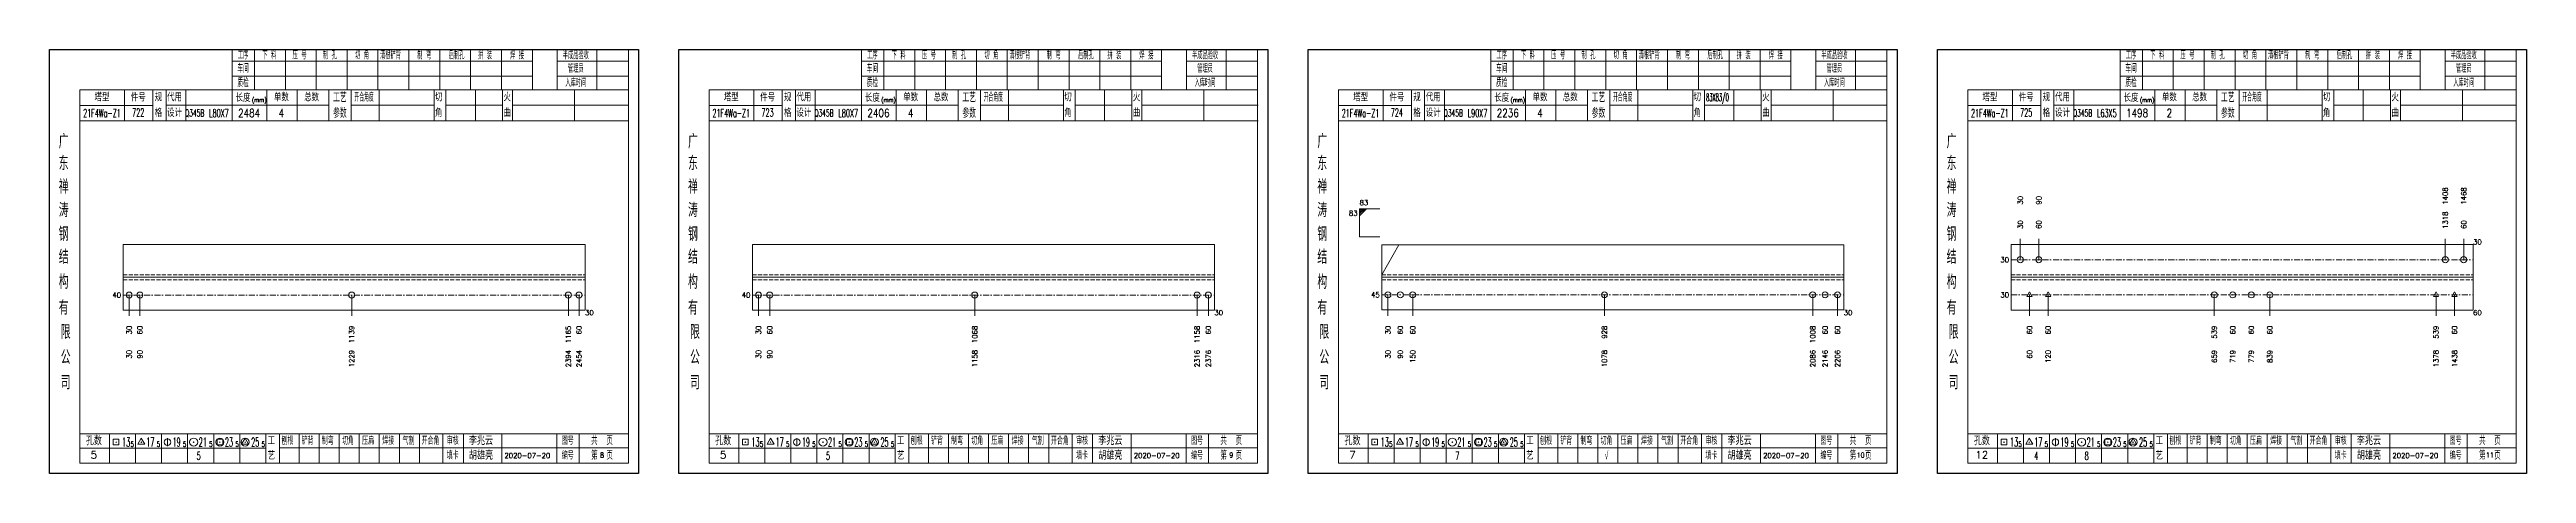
# Model space of a CAD drawing. Extents: x 1310 to 15542, y -76 to 8381.
# Drawn here: x 3701 to 4930, y 1944 to 2154 of the extents above; entities that cross this region are included whole.
import ezdxf
from ezdxf.enums import TextEntityAlignment as Align

# ---------------------------------------------------------------- set-up
doc = ezdxf.new("R2010")
doc.units = 0
doc.header["$MEASUREMENT"] = 0
doc.linetypes.add('一点画线', pattern=[5.2, 3, -1, 0.2, -1])
doc.linetypes.add('虚线', pattern=[2.75, 2, -0.75])
doc.layers.get('0').update_dxf_attribs({"linetype": 'CONTINUOUS', "lineweight": 25})
for name, color, linetype, lineweight in [('1', 7, 'CONTINUOUS', 25), ('4', 7, 'CONTINUOUS', 25), ('5', 7, 'CONTINUOUS', 25)]:
    doc.layers.add(name, color=color, linetype=linetype, lineweight=lineweight)
doc.styles.get("Standard").update_dxf_attribs({"font": 'simplex.shx', "width": 0.7, "height": 3, "bigfont": 'gbhzfs.shx'})

# ---------------------------------------------------------------- blocks, each defined once
blk = doc.blocks.new('孔21.5')
at = {"layer": '5', "color": 7, "linetype": 'Continuous', "lineweight": 13}
for p, q in [((-0.1, -0.1), (0.1, 0.1)), ((0.1, -0.1), (-0.1, 0.1))]:
    blk.add_line(p, q, dxfattribs=at)
blk.add_circle((0, 0), 1, dxfattribs=at)
blk = doc.blocks.new('孔17.5')
at = {"layer": '5', "color": 7, "linetype": 'Continuous', "lineweight": 13}
for p, q in [((0, 1), (-0.866, -0.5)), ((-0.1, -0.1), (0.1, 0.1)), ((0.1, -0.1), (-0.1, 0.1)), ((0.866, -0.5), (0, 1)), ((-0.866, -0.5), (0.866, -0.5))]:
    blk.add_line(p, q, dxfattribs=at)
blk = doc.blocks.new('CTJGK')
at = {"color": 6, "linetype": 'Continuous'}
for p, q in [((0, 209.97), (292.13, 209.97)), ((0, 0), (0, 209.97)), ((292.13, 209.97), (292.13, 0)), ((292.13, 0), (0, 0))]:
    blk.add_line(p, q, dxfattribs=at)

msp = doc.modelspace()

# ---------------------------------------------------------------- linework, layer by layer
at = {"color": 7, "linetype": 'Continuous', "lineweight": 13}
for p, q in [((4351.092, 2074.974), (4361.092, 2074.974)), ((4351.092, 2060.974), (4351.092, 2074.974)), ((4351.967, 2074.974), (4351.092, 2074.099)), ((4352.842, 2074.974), (4351.092, 2073.224)), ((4353.717, 2074.974), (4351.092, 2072.349)), ((4354.592, 2074.974), (4351.092, 2071.474)), ((4351.092, 2060.974), (4361.092, 2060.974)), ((4362.092, 2042.232), (4370.597, 2057.141)), ((4678.81, 2049.665), (4678.81, 2059.974)), ((4687.988, 2049.665), (4687.988, 2059.974)), ((4889.586, 2049.665), (4889.586, 2059.974)), ((4898.763, 2049.665), (4898.763, 2059.974)), ((3740.832, 2032.162), (3740.832, 2021.974)), ((3746.134, 2032.162), (3746.134, 2021.974)), ((3851.198, 2032.162), (3851.198, 2021.974)), ((3958.66, 2032.162), (3958.66, 2021.974)), ((3963.962, 2032.162), (3963.962, 2021.974)), ((4052.962, 2032.162), (4052.962, 2021.974)), ((4058.533, 2032.162), (4058.533, 2021.974)), ((4160.241, 2032.162), (4160.241, 2021.974)), ((4270.521, 2032.162), (4270.521, 2021.974)), ((4276.092, 2032.162), (4276.092, 2021.974)), ((4365.166, 2032.307), (4365.166, 2021.974)), ((4377.463, 2032.307), (4377.463, 2021.974)), ((4472.558, 2032.307), (4472.558, 2021.974)), ((4575.851, 2032.307), (4575.851, 2021.974)), ((4588.148, 2032.307), (4588.148, 2021.974)), ((4683.399, 2032.284), (4683.399, 2021.974)), ((4692.577, 2032.284), (4692.577, 2021.974)), ((4775.021, 2032.284), (4775.021, 2021.974)), ((4802.553, 2032.284), (4802.553, 2021.974)), ((4884.997, 2032.284), (4884.997, 2021.974)), ((4894.174, 2032.284), (4894.174, 2021.974))]:
    msp.add_line(p, q, dxfattribs=at)
at = {"color": 7, "linetype": 'Continuous', "lineweight": 18}
for p, q in [((3737.832, 2057.287), (3737.832, 2024.662)), ((3737.832, 2057.287), (3966.962, 2057.287)), ((3966.962, 2057.287), (3966.962, 2024.662)), ((4049.962, 2057.287), (4049.962, 2024.662)), ((4049.962, 2057.287), (4279.092, 2057.287)), ((4279.092, 2057.287), (4279.092, 2024.662)), ((4362.092, 2057.141), (4362.092, 2024.807)), ((4362.092, 2057.141), (4591.222, 2057.141)), ((4591.222, 2057.141), (4591.222, 2024.807)), ((4674.222, 2057.165), (4674.222, 2024.784)), ((4674.222, 2057.165), (4903.352, 2057.165)), ((4903.352, 2057.165), (4903.352, 2024.784)), ((3737.832, 2040.974), (3966.962, 2040.974)), ((4049.962, 2040.974), (4279.092, 2040.974)), ((4362.092, 2040.974), (4591.222, 2040.974)), ((4674.222, 2040.974), (4903.352, 2040.974))]:
    msp.add_line(p, q, dxfattribs=at)
at = {"color": 1, "linetype": '虚线', "lineweight": 18}
for p, q in [((3737.832, 2042.287), (3966.962, 2042.287)), ((3737.832, 2039.662), (3966.962, 2039.662)), ((4049.962, 2042.287), (4279.092, 2042.287)), ((4049.962, 2039.662), (4279.092, 2039.662)), ((4362.092, 2042.141), (4591.222, 2042.141)), ((4362.092, 2039.807), (4591.222, 2039.807)), ((4674.222, 2042.165), (4903.352, 2042.165)), ((4674.222, 2039.784), (4903.352, 2039.784))]:
    msp.add_line(p, q, dxfattribs=at)
at = {"color": 3, "linetype": '一点画线', "lineweight": 13}
for p, q in [((4674.222, 2049.665), (4903.352, 2049.665)), ((3737.832, 2032.162), (3966.962, 2032.162)), ((4049.962, 2032.162), (4279.092, 2032.162)), ((4362.092, 2032.307), (4591.222, 2032.307)), ((4674.222, 2032.284), (4903.352, 2032.284))]:
    msp.add_line(p, q, dxfattribs=at)
at = {"layer": '1', "color": 7, "linetype": 'Continuous', "lineweight": 18}
for p, q in [((3737.832, 2024.662), (3966.962, 2024.662)), ((4049.962, 2024.662), (4279.092, 2024.662)), ((4362.092, 2024.807), (4591.222, 2024.807)), ((4674.222, 2024.784), (4903.352, 2024.784))]:
    msp.add_line(p, q, dxfattribs=at)
at = {"layer": '4', "color": 1, "linetype": 'Continuous', "lineweight": 18}
for p, q in [((3701.332, 2153.801), (3701.332, 1943.831)), ((3993.462, 2153.801), (3701.332, 2153.801)), ((3791.962, 2153.801), (3791.962, 2133.961)), ((3802.992, 2153.801), (3802.992, 2133.941)), ((3818.302, 2153.801), (3818.302, 2133.941)), ((3833.622, 2153.801), (3833.622, 2133.941)), ((3848.932, 2153.801), (3848.932, 2133.941)), ((3864.242, 2153.801), (3864.242, 2133.941)), ((3879.552, 2153.801), (3879.552, 2133.941)), ((3894.872, 2153.801), (3894.872, 2133.941)), ((3910.182, 2153.801), (3910.182, 2133.941)), ((3925.492, 2153.801), (3925.492, 2133.941)), ((3940.802, 2153.801), (3940.802, 2133.961)), ((3940.802, 2153.801), (3940.802, 2133.941)), ((3953.082, 2153.801), (3953.082, 2133.941)), ((3972.832, 2153.801), (3972.832, 2133.941)), ((3988.412, 2153.801), (3988.412, 2133.941)), ((3993.462, 2124.001), (3993.462, 2153.801)), ((4013.462, 2153.801), (4013.462, 1943.831)), ((4305.592, 2153.801), (4013.462, 2153.801)), ((4104.092, 2153.801), (4104.092, 2133.961)), ((4115.122, 2153.801), (4115.122, 2133.941)), ((4130.432, 2153.801), (4130.432, 2133.941)), ((4145.752, 2153.801), (4145.752, 2133.941)), ((4161.062, 2153.801), (4161.062, 2133.941)), ((4176.372, 2153.801), (4176.372, 2133.941)), ((4191.682, 2153.801), (4191.682, 2133.941)), ((4207.002, 2153.801), (4207.002, 2133.941)), ((4222.312, 2153.801), (4222.312, 2133.941)), ((4237.622, 2153.801), (4237.622, 2133.941)), ((4252.932, 2153.801), (4252.932, 2133.961)), ((4252.932, 2153.801), (4252.932, 2133.941)), ((4265.212, 2153.801), (4265.212, 2133.941)), ((4284.962, 2153.801), (4284.962, 2133.941)), ((4300.542, 2153.801), (4300.542, 2133.941)), ((4305.592, 2124.001), (4305.592, 2153.801)), ((4325.592, 2153.801), (4325.592, 1943.831)), ((4617.722, 2153.801), (4325.592, 2153.801)), ((4416.222, 2153.801), (4416.222, 2133.961)), ((4427.252, 2153.801), (4427.252, 2133.941)), ((4442.562, 2153.801), (4442.562, 2133.941)), ((4457.882, 2153.801), (4457.882, 2133.941)), ((4473.192, 2153.801), (4473.192, 2133.941)), ((4488.502, 2153.801), (4488.502, 2133.941)), ((4503.812, 2153.801), (4503.812, 2133.941)), ((4519.132, 2153.801), (4519.132, 2133.941)), ((4534.442, 2153.801), (4534.442, 2133.941)), ((4549.752, 2153.801), (4549.752, 2133.941)), ((4565.062, 2153.801), (4565.062, 2133.961)), ((4565.062, 2153.801), (4565.062, 2133.941)), ((4577.342, 2153.801), (4577.342, 2133.941)), ((4597.092, 2153.801), (4597.092, 2133.941)), ((4612.672, 2153.801), (4612.672, 2133.941)), ((4617.722, 2124.001), (4617.722, 2153.801)), ((4637.722, 2153.801), (4637.722, 1943.831)), ((4929.852, 2153.801), (4637.722, 2153.801)), ((4728.352, 2153.801), (4728.352, 2133.961)), ((4739.382, 2153.801), (4739.382, 2133.941)), ((4754.692, 2153.801), (4754.692, 2133.941)), ((4770.012, 2153.801), (4770.012, 2133.941)), ((4785.322, 2153.801), (4785.322, 2133.941)), ((4800.632, 2153.801), (4800.632, 2133.941)), ((4815.942, 2153.801), (4815.942, 2133.941)), ((4831.262, 2153.801), (4831.262, 2133.941)), ((4846.572, 2153.801), (4846.572, 2133.941)), ((4861.882, 2153.801), (4861.882, 2133.941)), ((4877.192, 2153.801), (4877.192, 2133.961)), ((4877.192, 2153.801), (4877.192, 2133.941)), ((4889.472, 2153.801), (4889.472, 2133.941)), ((4909.222, 2153.801), (4909.222, 2133.941)), ((4924.802, 2153.801), (4924.802, 2133.941)), ((4929.852, 2124.001), (4929.852, 2153.801)), ((3940.802, 2148.071), (3791.962, 2148.071)), ((3940.802, 2140.591), (3791.962, 2140.591)), ((3988.412, 2148.071), (3953.082, 2148.071)), ((3988.412, 2140.591), (3953.082, 2140.591)), ((4252.932, 2148.071), (4104.092, 2148.071)), ((4252.932, 2140.591), (4104.092, 2140.591)), ((4300.542, 2148.071), (4265.212, 2148.071)), ((4300.542, 2140.591), (4265.212, 2140.591)), ((4565.062, 2148.071), (4416.222, 2148.071)), ((4565.062, 2140.591), (4416.222, 2140.591)), ((4612.672, 2148.071), (4577.342, 2148.071)), ((4612.672, 2140.591), (4577.342, 2140.591)), ((4877.192, 2148.071), (4728.352, 2148.071)), ((4877.192, 2140.591), (4728.352, 2140.591)), ((4924.802, 2148.071), (4889.472, 2148.071)), ((4924.802, 2140.591), (4889.472, 2140.591)), ((3716.342, 2133.941), (3716.342, 1948.881)), ((3988.412, 2133.941), (3716.342, 2133.941)), ((3752.612, 2126.181), (3716.342, 2126.181)), ((3738.462, 2133.951), (3738.462, 2118.531)), ((3752.612, 2118.531), (3752.612, 2133.941)), ((3759.112, 2118.531), (3759.112, 2133.941)), ((3839.832, 2126.231), (3759.112, 2126.231)), ((3768.982, 2133.941), (3768.982, 2118.531)), ((3791.962, 2133.961), (3791.962, 2118.531)), ((3809.082, 2133.941), (3809.082, 2118.531)), ((3824.132, 2133.941), (3824.132, 2118.531)), ((3839.832, 2133.941), (3839.832, 2118.531)), ((3850.892, 2133.941), (3850.892, 2118.531)), ((3850.892, 2126.231), (3892.142, 2126.231)), ((3864.842, 2133.941), (3864.842, 2118.531)), ((3892.142, 2133.941), (3892.142, 2118.531)), ((3897.902, 2133.941), (3897.902, 2118.531)), ((3897.902, 2126.231), (3925.982, 2126.231)), ((3912.522, 2133.941), (3912.522, 2118.531)), ((3925.982, 2133.941), (3925.982, 2118.531)), ((3930.972, 2133.941), (3930.972, 2118.531)), ((3930.972, 2126.231), (3988.592, 2126.231)), ((3961.712, 2133.941), (3961.712, 2118.531)), ((3988.412, 1948.881), (3988.412, 2133.941)), ((4028.472, 2133.941), (4028.472, 1948.881)), ((4300.542, 2133.941), (4028.472, 2133.941)), ((4064.742, 2126.181), (4028.472, 2126.181)), ((4050.592, 2133.951), (4050.592, 2118.531)), ((4064.742, 2118.531), (4064.742, 2133.941)), ((4071.242, 2118.531), (4071.242, 2133.941)), ((4151.962, 2126.231), (4071.242, 2126.231)), ((4081.112, 2133.941), (4081.112, 2118.531)), ((4104.092, 2133.961), (4104.092, 2118.531)), ((4121.212, 2133.941), (4121.212, 2118.531)), ((4136.262, 2133.941), (4136.262, 2118.531)), ((4151.962, 2133.941), (4151.962, 2118.531)), ((4163.022, 2133.941), (4163.022, 2118.531)), ((4163.022, 2126.231), (4204.272, 2126.231)), ((4176.972, 2133.941), (4176.972, 2118.531)), ((4204.272, 2133.941), (4204.272, 2118.531)), ((4210.032, 2133.941), (4210.032, 2118.531)), ((4210.032, 2126.231), (4238.112, 2126.231)), ((4224.652, 2133.941), (4224.652, 2118.531)), ((4238.112, 2133.941), (4238.112, 2118.531)), ((4243.102, 2133.941), (4243.102, 2118.531)), ((4243.102, 2126.231), (4300.722, 2126.231)), ((4273.842, 2133.941), (4273.842, 2118.531)), ((4300.542, 1948.881), (4300.542, 2133.941)), ((4340.602, 2133.941), (4340.602, 1948.881)), ((4612.672, 2133.941), (4340.602, 2133.941)), ((4376.872, 2126.181), (4340.602, 2126.181)), ((4362.722, 2133.951), (4362.722, 2118.531)), ((4376.872, 2118.531), (4376.872, 2133.941)), ((4383.372, 2118.531), (4383.372, 2133.941)), ((4464.092, 2126.231), (4383.372, 2126.231)), ((4393.242, 2133.941), (4393.242, 2118.531)), ((4416.222, 2133.961), (4416.222, 2118.531)), ((4433.342, 2133.941), (4433.342, 2118.531)), ((4448.392, 2133.941), (4448.392, 2118.531)), ((4464.092, 2133.941), (4464.092, 2118.531)), ((4475.152, 2133.941), (4475.152, 2118.531)), ((4475.152, 2126.231), (4516.402, 2126.231)), ((4489.102, 2133.941), (4489.102, 2118.531)), ((4516.402, 2133.941), (4516.402, 2118.531)), ((4522.162, 2133.941), (4522.162, 2118.531)), ((4522.162, 2126.231), (4550.242, 2126.231)), ((4536.782, 2133.941), (4536.782, 2118.531)), ((4550.242, 2133.941), (4550.242, 2118.531)), ((4555.232, 2133.941), (4555.232, 2118.531)), ((4555.232, 2126.231), (4612.852, 2126.231)), ((4585.972, 2133.941), (4585.972, 2118.531)), ((4612.672, 1948.881), (4612.672, 2133.941)), ((4652.732, 2133.941), (4652.732, 1948.881)), ((4924.802, 2133.941), (4652.732, 2133.941)), ((4689.002, 2126.181), (4652.732, 2126.181)), ((4674.852, 2133.951), (4674.852, 2118.531)), ((4689.002, 2118.531), (4689.002, 2133.941)), ((4695.502, 2118.531), (4695.502, 2133.941)), ((4776.222, 2126.231), (4695.502, 2126.231)), ((4705.372, 2133.941), (4705.372, 2118.531)), ((4728.352, 2133.961), (4728.352, 2118.531)), ((4745.472, 2133.941), (4745.472, 2118.531)), ((4760.522, 2133.941), (4760.522, 2118.531)), ((4776.222, 2133.941), (4776.222, 2118.531)), ((4787.282, 2133.941), (4787.282, 2118.531)), ((4787.282, 2126.231), (4828.532, 2126.231)), ((4801.232, 2133.941), (4801.232, 2118.531)), ((4828.532, 2133.941), (4828.532, 2118.531)), ((4834.292, 2133.941), (4834.292, 2118.531)), ((4834.292, 2126.231), (4862.372, 2126.231)), ((4848.912, 2133.941), (4848.912, 2118.531)), ((4862.372, 2133.941), (4862.372, 2118.531)), ((4867.362, 2133.941), (4867.362, 2118.531)), ((4867.362, 2126.231), (4924.982, 2126.231)), ((4898.102, 2133.941), (4898.102, 2118.531)), ((4924.802, 1948.881), (4924.802, 2133.941)), ((3988.592, 2118.531), (3716.342, 2118.531)), ((3993.462, 1943.831), (3993.462, 2124.001)), ((4300.722, 2118.531), (4028.472, 2118.531)), ((4305.592, 1943.831), (4305.592, 2124.001)), ((4612.852, 2118.531), (4340.602, 2118.531)), ((4617.722, 1943.831), (4617.722, 2124.001)), ((4924.982, 2118.531), (4652.732, 2118.531)), ((4929.852, 1943.831), (4929.852, 2124.001)), ((3716.342, 1963.411), (3988.412, 1963.411)), ((3808.592, 1956.281), (3716.342, 1956.281)), ((3731.032, 1963.411), (3731.032, 1948.881)), ((3743.962, 1948.881), (3743.962, 1963.411)), ((3756.892, 1963.411), (3756.892, 1948.881)), ((3769.812, 1948.881), (3769.812, 1963.411)), ((3782.742, 1963.411), (3782.742, 1948.881)), ((3795.672, 1948.881), (3795.672, 1963.411)), ((3808.592, 1948.881), (3808.592, 1963.411)), ((3815.422, 1956.441), (3988.412, 1956.441)), ((3815.462, 1948.881), (3815.462, 1963.411)), ((3825.122, 1948.881), (3825.122, 1963.411)), ((3835.062, 1948.881), (3835.062, 1963.411)), ((3845.002, 1948.881), (3845.002, 1963.411)), ((3854.952, 1948.881), (3854.952, 1963.411)), ((3864.892, 1948.881), (3864.892, 1963.411)), ((3874.832, 1948.881), (3874.832, 1963.411)), ((3884.782, 1948.881), (3884.782, 1963.411)), ((3896.422, 1948.881), (3896.422, 1963.411)), ((3906.572, 1948.881), (3906.572, 1963.411)), ((3925.632, 1948.881), (3925.632, 1963.411)), ((3953.012, 1948.881), (3953.012, 1963.411)), ((3963.972, 1948.881), (3963.972, 1963.411)), ((4028.472, 1963.411), (4300.542, 1963.411)), ((4120.722, 1956.281), (4028.472, 1956.281)), ((4043.162, 1963.411), (4043.162, 1948.881)), ((4056.092, 1948.881), (4056.092, 1963.411)), ((4069.022, 1963.411), (4069.022, 1948.881)), ((4081.942, 1948.881), (4081.942, 1963.411)), ((4094.872, 1963.411), (4094.872, 1948.881)), ((4107.802, 1948.881), (4107.802, 1963.411)), ((4120.722, 1948.881), (4120.722, 1963.411)), ((4127.552, 1956.441), (4300.542, 1956.441)), ((4127.592, 1948.881), (4127.592, 1963.411)), ((4137.252, 1948.881), (4137.252, 1963.411)), ((4147.192, 1948.881), (4147.192, 1963.411)), ((4157.132, 1948.881), (4157.132, 1963.411)), ((4167.082, 1948.881), (4167.082, 1963.411)), ((4177.022, 1948.881), (4177.022, 1963.411)), ((4186.962, 1948.881), (4186.962, 1963.411)), ((4196.912, 1948.881), (4196.912, 1963.411)), ((4208.552, 1948.881), (4208.552, 1963.411)), ((4218.702, 1948.881), (4218.702, 1963.411)), ((4237.762, 1948.881), (4237.762, 1963.411)), ((4265.142, 1948.881), (4265.142, 1963.411)), ((4276.102, 1948.881), (4276.102, 1963.411)), ((4340.602, 1963.411), (4612.672, 1963.411)), ((4432.852, 1956.281), (4340.602, 1956.281)), ((4355.292, 1963.411), (4355.292, 1948.881)), ((4368.222, 1948.881), (4368.222, 1963.411)), ((4381.152, 1963.411), (4381.152, 1948.881)), ((4394.072, 1948.881), (4394.072, 1963.411)), ((4407.002, 1963.411), (4407.002, 1948.881)), ((4419.932, 1948.881), (4419.932, 1963.411)), ((4432.852, 1948.881), (4432.852, 1963.411)), ((4439.682, 1956.441), (4612.672, 1956.441)), ((4439.722, 1948.881), (4439.722, 1963.411)), ((4449.382, 1948.881), (4449.382, 1963.411)), ((4459.322, 1948.881), (4459.322, 1963.411)), ((4469.262, 1948.881), (4469.262, 1963.411)), ((4479.212, 1948.881), (4479.212, 1963.411)), ((4489.152, 1948.881), (4489.152, 1963.411)), ((4499.092, 1948.881), (4499.092, 1963.411)), ((4509.042, 1948.881), (4509.042, 1963.411)), ((4520.682, 1948.881), (4520.682, 1963.411)), ((4530.832, 1948.881), (4530.832, 1963.411)), ((4549.892, 1948.881), (4549.892, 1963.411)), ((4577.272, 1948.881), (4577.272, 1963.411)), ((4588.232, 1948.881), (4588.232, 1963.411)), ((4652.732, 1963.411), (4924.802, 1963.411)), ((4744.982, 1956.281), (4652.732, 1956.281)), ((4667.422, 1963.411), (4667.422, 1948.881)), ((4680.352, 1948.881), (4680.352, 1963.411)), ((4693.282, 1963.411), (4693.282, 1948.881)), ((4706.202, 1948.881), (4706.202, 1963.411)), ((4719.132, 1963.411), (4719.132, 1948.881)), ((4732.062, 1948.881), (4732.062, 1963.411)), ((4744.982, 1948.881), (4744.982, 1963.411)), ((4751.812, 1956.441), (4924.802, 1956.441)), ((4751.852, 1948.881), (4751.852, 1963.411)), ((4761.512, 1948.881), (4761.512, 1963.411)), ((4771.452, 1948.881), (4771.452, 1963.411)), ((4781.392, 1948.881), (4781.392, 1963.411)), ((4791.342, 1948.881), (4791.342, 1963.411)), ((4801.282, 1948.881), (4801.282, 1963.411)), ((4811.222, 1948.881), (4811.222, 1963.411)), ((4821.172, 1948.881), (4821.172, 1963.411)), ((4832.812, 1948.881), (4832.812, 1963.411)), ((4842.962, 1948.881), (4842.962, 1963.411)), ((4862.022, 1948.881), (4862.022, 1963.411)), ((4889.402, 1948.881), (4889.402, 1963.411)), ((4900.362, 1948.881), (4900.362, 1963.411)), ((3701.332, 1943.831), (3993.462, 1943.831)), ((3716.342, 1948.881), (3988.412, 1948.881)), ((4013.462, 1943.831), (4305.592, 1943.831)), ((4028.472, 1948.881), (4300.542, 1948.881)), ((4325.592, 1943.831), (4617.722, 1943.831)), ((4340.602, 1948.881), (4612.672, 1948.881)), ((4637.722, 1943.831), (4929.852, 1943.831)), ((4652.732, 1948.881), (4924.802, 1948.881))]:
    msp.add_line(p, q, dxfattribs=at)
at = {"layer": '4', "color": 7, "linetype": 'Continuous', "lineweight": 13}
for p, q in [((3732.918, 1957.917), (3732.918, 1960.745)), ((3732.918, 1960.745), (3735.746, 1960.745)), ((3735.746, 1957.917), (3732.918, 1957.917)), ((3734.132, 1959.131), (3734.532, 1959.531)), ((3734.532, 1959.131), (3734.132, 1959.531)), ((3735.746, 1960.745), (3735.746, 1957.917)), ((3746.832, 1961.331), (3745.1, 1958.331)), ((3745.1, 1958.331), (3748.564, 1958.331)), ((3746.632, 1959.131), (3747.032, 1959.531)), ((3747.032, 1959.131), (3746.632, 1959.531)), ((3748.564, 1958.331), (3746.832, 1961.331)), ((3759.832, 1961.331), (3759.832, 1957.331)), ((3772.632, 1959.131), (3773.032, 1959.531)), ((3773.032, 1959.131), (3772.632, 1959.531)), ((3784.418, 1957.917), (3784.418, 1960.745)), ((3784.418, 1960.745), (3787.246, 1960.745)), ((3787.246, 1957.917), (3784.418, 1957.917)), ((3785.632, 1959.131), (3786.032, 1959.531)), ((3786.032, 1959.131), (3785.632, 1959.531)), ((3787.246, 1960.745), (3787.246, 1957.917)), ((3798.332, 1961.331), (3796.6, 1958.331)), ((3796.6, 1958.331), (3800.064, 1958.331)), ((3798.132, 1959.131), (3798.532, 1959.531)), ((3798.532, 1959.131), (3798.132, 1959.531)), ((3800.064, 1958.331), (3798.332, 1961.331)), ((4045.048, 1957.917), (4045.048, 1960.745)), ((4045.048, 1960.745), (4047.876, 1960.745)), ((4047.876, 1957.917), (4045.048, 1957.917)), ((4046.262, 1959.131), (4046.662, 1959.531)), ((4046.662, 1959.131), (4046.262, 1959.531)), ((4047.876, 1960.745), (4047.876, 1957.917)), ((4058.962, 1961.331), (4057.23, 1958.331)), ((4057.23, 1958.331), (4060.694, 1958.331)), ((4058.762, 1959.131), (4059.162, 1959.531)), ((4059.162, 1959.131), (4058.762, 1959.531)), ((4060.694, 1958.331), (4058.962, 1961.331)), ((4071.962, 1961.331), (4071.962, 1957.331)), ((4084.762, 1959.131), (4085.162, 1959.531)), ((4085.162, 1959.131), (4084.762, 1959.531)), ((4096.548, 1957.917), (4096.548, 1960.745)), ((4096.548, 1960.745), (4099.376, 1960.745)), ((4099.376, 1957.917), (4096.548, 1957.917)), ((4097.762, 1959.131), (4098.162, 1959.531)), ((4098.162, 1959.131), (4097.762, 1959.531)), ((4099.376, 1960.745), (4099.376, 1957.917)), ((4110.462, 1961.331), (4108.73, 1958.331)), ((4108.73, 1958.331), (4112.194, 1958.331)), ((4110.262, 1959.131), (4110.662, 1959.531)), ((4110.662, 1959.131), (4110.262, 1959.531)), ((4112.194, 1958.331), (4110.462, 1961.331)), ((4357.178, 1957.917), (4357.178, 1960.745)), ((4357.178, 1960.745), (4360.006, 1960.745)), ((4360.006, 1957.917), (4357.178, 1957.917)), ((4358.392, 1959.131), (4358.792, 1959.531)), ((4358.792, 1959.131), (4358.392, 1959.531)), ((4360.006, 1960.745), (4360.006, 1957.917)), ((4371.092, 1961.331), (4369.36, 1958.331)), ((4369.36, 1958.331), (4372.824, 1958.331)), ((4370.892, 1959.131), (4371.292, 1959.531)), ((4371.292, 1959.131), (4370.892, 1959.531)), ((4372.824, 1958.331), (4371.092, 1961.331)), ((4384.092, 1961.331), (4384.092, 1957.331)), ((4396.892, 1959.131), (4397.292, 1959.531)), ((4397.292, 1959.131), (4396.892, 1959.531)), ((4408.678, 1957.917), (4408.678, 1960.745)), ((4408.678, 1960.745), (4411.506, 1960.745)), ((4411.506, 1957.917), (4408.678, 1957.917)), ((4409.892, 1959.131), (4410.292, 1959.531)), ((4410.292, 1959.131), (4409.892, 1959.531)), ((4411.506, 1960.745), (4411.506, 1957.917)), ((4422.592, 1961.331), (4420.86, 1958.331)), ((4420.86, 1958.331), (4424.324, 1958.331)), ((4422.392, 1959.131), (4422.792, 1959.531)), ((4422.792, 1959.131), (4422.392, 1959.531)), ((4424.324, 1958.331), (4422.592, 1961.331)), ((4669.308, 1957.917), (4669.308, 1960.745)), ((4669.308, 1960.745), (4672.136, 1960.745)), ((4672.136, 1957.917), (4669.308, 1957.917)), ((4670.522, 1959.131), (4670.922, 1959.531)), ((4670.922, 1959.131), (4670.522, 1959.531)), ((4672.136, 1960.745), (4672.136, 1957.917)), ((4683.222, 1961.331), (4681.49, 1958.331)), ((4681.49, 1958.331), (4684.954, 1958.331)), ((4683.022, 1959.131), (4683.422, 1959.531)), ((4683.422, 1959.131), (4683.022, 1959.531)), ((4684.954, 1958.331), (4683.222, 1961.331)), ((4696.222, 1961.331), (4696.222, 1957.331)), ((4709.022, 1959.131), (4709.422, 1959.531)), ((4709.422, 1959.131), (4709.022, 1959.531)), ((4720.808, 1957.917), (4720.808, 1960.745)), ((4720.808, 1960.745), (4723.636, 1960.745)), ((4723.636, 1957.917), (4720.808, 1957.917)), ((4722.022, 1959.131), (4722.422, 1959.531)), ((4722.422, 1959.131), (4722.022, 1959.531)), ((4723.636, 1960.745), (4723.636, 1957.917)), ((4734.722, 1961.331), (4732.99, 1958.331)), ((4732.99, 1958.331), (4736.454, 1958.331)), ((4734.522, 1959.131), (4734.922, 1959.531)), ((4734.922, 1959.131), (4734.522, 1959.531)), ((4736.454, 1958.331), (4734.722, 1961.331))]:
    msp.add_line(p, q, dxfattribs=at)
for centre, radius in [((3759.832, 1959.331), 1.6), ((3772.832, 1959.331), 2), ((3785.832, 1959.331), 2), ((3798.332, 1959.331), 2), ((4071.962, 1959.331), 1.6), ((4084.962, 1959.331), 2), ((4097.962, 1959.331), 2), ((4110.462, 1959.331), 2), ((4384.092, 1959.331), 1.6), ((4397.092, 1959.331), 2), ((4410.092, 1959.331), 2), ((4422.592, 1959.331), 2), ((4696.222, 1959.331), 1.6), ((4709.222, 1959.331), 2), ((4722.222, 1959.331), 2), ((4734.722, 1959.331), 2)]:
    msp.add_circle(centre, radius, dxfattribs=at)

# ---------------------------------------------------------------- block references
at = {"color": 0, "linetype": 'Continuous'}
for p in [(3701.332, 1943.831), (4013.462, 1943.831), (4325.592, 1943.831), (4637.722, 1943.831)]:
    msp.add_blockref('CTJGK', p, dxfattribs=at)
at = {"color": 8, "linetype": 'Continuous', "lineweight": 9, "xscale": 1.5, "yscale": 1.5, "zscale": 1.5}
for p in [(4678.81, 2049.665), (4687.988, 2049.665), (4889.586, 2049.665), (4898.763, 2049.665)]:
    msp.add_blockref('孔21.5', p, dxfattribs=at)
at = {"layer": '1', "color": 8, "linetype": 'Continuous', "lineweight": 9, "xscale": 1.5, "yscale": 1.5, "zscale": 1.5}
for name, p in [('孔21.5', (3740.832, 2032.162)), ('孔21.5', (3746.134, 2032.162)), ('孔21.5', (3851.198, 2032.162)), ('孔21.5', (3958.66, 2032.162)), ('孔21.5', (3963.962, 2032.162)), ('孔21.5', (4052.962, 2032.162)), ('孔21.5', (4058.533, 2032.162)), ('孔21.5', (4160.241, 2032.162)), ('孔21.5', (4270.521, 2032.162)), ('孔21.5', (4276.092, 2032.162)), ('孔21.5', (4365.166, 2032.307)), ('孔21.5', (4371.314, 2032.307)), ('孔21.5', (4377.463, 2032.307)), ('孔21.5', (4472.558, 2032.307)), ('孔21.5', (4575.851, 2032.307)), ('孔21.5', (4581.999, 2032.307)), ('孔21.5', (4588.148, 2032.307)), ('孔17.5', (4683.399, 2032.284)), ('孔17.5', (4692.577, 2032.284)), ('孔21.5', (4775.021, 2032.284)), ('孔21.5', (4784.198, 2032.284)), ('孔21.5', (4793.375, 2032.284)), ('孔21.5', (4802.553, 2032.284)), ('孔17.5', (4884.997, 2032.284)), ('孔17.5', (4894.174, 2032.284))]:
    msp.add_blockref(name, p, dxfattribs=at)

# ---------------------------------------------------------------- texts
at = {"color": 7, "linetype": 'Continuous', "lineweight": 13}
msp.add_text('83', height=2.5, dxfattribs=at).set_placement((4351.092, 2075.974), align=Align.BOTTOM_LEFT)
for s, p in [('30', (4678.81, 2076.974)), ('90', (4687.988, 2076.974)), ('1408', (4889.586, 2076.974)), ('1468', (4898.763, 2076.974))]:
    msp.add_text(s, height=2.5, rotation=90, dxfattribs=at).set_placement(p, align=Align.MIDDLE_LEFT)
msp.add_text('83', height=2.5, dxfattribs=at).set_placement((4350.092, 2073.974), align=Align.TOP_RIGHT)
at = {"color": 8, "linetype": 'Continuous', "lineweight": 9}
for s, p in [('30', (4678.81, 2064.974)), ('60', (4687.988, 2064.974)), ('1318', (4889.586, 2064.974)), ('60', (4898.763, 2064.974))]:
    msp.add_text(s, height=2.5, rotation=90, dxfattribs=at).set_placement(p, align=Align.MIDDLE_LEFT)
at = {"color": 7, "linetype": 'Continuous', "lineweight": 13}
msp.add_text('30', height=2.5, dxfattribs=at).set_placement((4903.352, 2058.474), align=Align.MIDDLE_LEFT)
for s, p in [('30', (4673.222, 2049.665)), ('40', (3736.832, 2032.162)), ('40', (4048.962, 2032.162)), ('45', (4361.092, 2032.307)), ('30', (4673.222, 2032.284))]:
    msp.add_text(s, height=2.5, dxfattribs=at).set_placement(p, align=Align.MIDDLE_RIGHT)
at = {"layer": '1', "color": 8, "linetype": 'Continuous', "lineweight": 9}
for s, p in [('30', (3740.832, 2016.974)), ('60', (3746.134, 2016.974)), ('1139', (3851.198, 2016.974)), ('1165', (3958.66, 2016.974)), ('60', (3963.962, 2016.974)), ('30', (4052.962, 2016.974)), ('60', (4058.533, 2016.974)), ('1068', (4160.241, 2016.974)), ('1158', (4270.521, 2016.974)), ('60', (4276.092, 2016.974)), ('30', (4365.166, 2016.974)), ('60', (4371.314, 2016.974)), ('60', (4377.463, 2016.974)), ('928', (4472.558, 2016.974)), ('1008', (4575.851, 2016.974)), ('60', (4581.999, 2016.974)), ('60', (4588.148, 2016.974)), ('60', (4683.399, 2016.974)), ('60', (4692.577, 2016.974)), ('539', (4775.021, 2016.974)), ('60', (4784.198, 2016.974)), ('60', (4793.375, 2016.974)), ('60', (4802.553, 2016.974)), ('539', (4884.997, 2016.974)), ('60', (4894.174, 2016.974))]:
    msp.add_text(s, height=2.5, rotation=90, dxfattribs=at).set_placement(p, align=Align.MIDDLE_RIGHT)
at = {"layer": '1', "color": 7, "linetype": 'Continuous', "lineweight": 13}
for s, p in [('30', (3966.962, 2023.474)), ('30', (4279.092, 2023.474)), ('30', (4591.222, 2023.474)), ('60', (4903.352, 2023.474))]:
    msp.add_text(s, height=2.5, dxfattribs=at).set_placement(p, align=Align.MIDDLE_LEFT)
for s, p in [('30', (3740.832, 2004.974)), ('90', (3746.134, 2004.974)), ('1229', (3851.198, 2004.974)), ('2394', (3958.66, 2004.974)), ('2454', (3963.962, 2004.974)), ('30', (4052.962, 2004.974)), ('90', (4058.533, 2004.974)), ('1158', (4160.241, 2004.974)), ('2316', (4270.521, 2004.974)), ('2376', (4276.092, 2004.974)), ('30', (4365.166, 2004.974)), ('90', (4371.314, 2004.974)), ('150', (4377.463, 2004.974)), ('1078', (4472.558, 2004.974)), ('2086', (4575.851, 2004.974)), ('2146', (4581.999, 2004.974)), ('2206', (4588.148, 2004.974)), ('60', (4683.399, 2004.974)), ('120', (4692.577, 2004.974)), ('659', (4775.021, 2004.974)), ('719', (4784.198, 2004.974)), ('779', (4793.375, 2004.974)), ('839', (4802.553, 2004.974)), ('1378', (4884.997, 2004.974)), ('1438', (4894.174, 2004.974))]:
    msp.add_text(s, height=2.5, rotation=90, dxfattribs=at).set_placement(p, align=Align.MIDDLE_RIGHT)
at = {"layer": '4', "color": 1, "linetype": 'Continuous', "lineweight": 25}
for s, height, width, p in [('工序', 3.7, 0.7, (3797.332, 2150.931)), ('下 料', 3.7, 0.7, (3810.332, 2150.931)), ('压 号', 3.7, 0.7, (3825.332, 2150.931)), ('制 孔', 3.7, 0.7, (3840.332, 2150.931)), ('切 角', 3.7, 0.7, (3856.332, 2150.931)), ('清根铲背 ', 3.7, 0.7, (3871.332, 2150.931)), (' 制 弯', 3.7, 0.7, (3886.332, 2150.931)), (' 后制孔', 3.7, 0.7, (3902.332, 2150.931)), ('拼 装', 3.7, 0.7, (3917.332, 2150.931)), (' 焊 接', 3.7, 0.7, (3932.332, 2150.931)), ('半成品验收', 3.7, 0.7, (3962.332, 2150.931)), ('工序', 3.7, 0.7, (4109.462, 2150.931)), ('下 料', 3.7, 0.7, (4122.462, 2150.931)), ('压 号', 3.7, 0.7, (4137.462, 2150.931)), ('制 孔', 3.7, 0.7, (4152.462, 2150.931)), ('切 角', 3.7, 0.7, (4168.462, 2150.931)), ('清根铲背 ', 3.7, 0.7, (4183.462, 2150.931)), (' 制 弯', 3.7, 0.7, (4198.462, 2150.931)), (' 后制孔', 3.7, 0.7, (4214.462, 2150.931)), ('拼 装', 3.7, 0.7, (4229.462, 2150.931)), (' 焊 接', 3.7, 0.7, (4244.462, 2150.931)), ('半成品验收', 3.7, 0.7, (4274.462, 2150.931)), ('工序', 3.7, 0.7, (4421.592, 2150.931)), ('下 料', 3.7, 0.7, (4434.592, 2150.931)), ('压 号', 3.7, 0.7, (4449.592, 2150.931)), ('制 孔', 3.7, 0.7, (4464.592, 2150.931)), ('切 角', 3.7, 0.7, (4480.592, 2150.931)), ('清根铲背 ', 3.7, 0.7, (4495.592, 2150.931)), (' 制 弯', 3.7, 0.7, (4510.592, 2150.931)), (' 后制孔', 3.7, 0.7, (4526.592, 2150.931)), ('拼 装', 3.7, 0.7, (4541.592, 2150.931)), (' 焊 接', 3.7, 0.7, (4556.592, 2150.931)), ('半成品验收', 3.7, 0.7, (4586.592, 2150.931)), ('工序', 3.7, 0.7, (4733.722, 2150.931)), ('下 料', 3.7, 0.7, (4746.722, 2150.931)), ('压 号', 3.7, 0.7, (4761.722, 2150.931)), ('制 孔', 3.7, 0.7, (4776.722, 2150.931)), ('切 角', 3.7, 0.7, (4792.722, 2150.931)), ('清根铲背 ', 3.7, 0.7, (4807.722, 2150.931)), (' 制 弯', 3.7, 0.7, (4822.722, 2150.931)), (' 后制孔', 3.7, 0.7, (4838.722, 2150.931)), ('拼 装', 3.7, 0.7, (4853.722, 2150.931)), (' 焊 接', 3.7, 0.7, (4868.722, 2150.931)), ('半成品验收', 3.7, 0.7, (4898.722, 2150.931)), ('质检', 4, 0.7, (3797.332, 2137.271)), ('车间', 4, 0.7, (3797.332, 2144.331)), ('入库时间', 3.7, 0.7, (3962.332, 2137.271)), ('管理员', 3.7, 0.7, (3962.332, 2144.331)), ('质检', 4, 0.7, (4109.462, 2137.271)), ('车间', 4, 0.7, (4109.462, 2144.331)), ('入库时间', 3.7, 0.7, (4274.462, 2137.271)), ('管理员', 3.7, 0.7, (4274.462, 2144.331)), ('质检', 4, 0.7, (4421.592, 2137.271)), ('车间', 4, 0.7, (4421.592, 2144.331)), ('入库时间', 3.7, 0.7, (4586.592, 2137.271)), ('管理员', 3.7, 0.7, (4586.592, 2144.331)), ('质检', 4, 0.7, (4733.722, 2137.271)), ('车间', 4, 0.7, (4733.722, 2144.331)), ('入库时间', 3.7, 0.7, (4898.722, 2137.271)), ('管理员', 3.7, 0.7, (4898.722, 2144.331)), ('(mm)', 2.24, 0.7, (3805.332, 2128.831)), ('工艺', 4.8, 0.7, (3845.332, 2130.091)), ('开合角度', 4, 0.6, (3857.332, 2130.091)), ('(mm)', 2.24, 0.7, (4117.462, 2128.831)), ('工艺', 4.8, 0.7, (4157.462, 2130.091)), ('开合角度', 4, 0.6, (4169.462, 2130.091)), ('(mm)', 2.24, 0.7, (4429.592, 2128.831)), ('工艺', 4.8, 0.7, (4469.592, 2130.091)), ('开合角度', 4, 0.6, (4481.592, 2130.091)), ('83X83/0', 3.8, 0.4, (4528.592, 2130.091)), ('(mm)', 2.24, 0.7, (4741.722, 2128.831)), ('工艺', 4.8, 0.7, (4781.722, 2130.091)), ('开合角度', 4, 0.6, (4793.722, 2130.091)), ('21F4Wa-Z1', 4, 0.5, (3727.332, 2122.351)), ('722', 4, 0.5, (3745.332, 2122.601)), ('Q345B', 3.5, 0.5, (3773.332, 2122.331)), ('L80X7', 4, 0.5, (3785.332, 2122.331)), ('2484', 4, 0.8, (3800.332, 2122.381)), ('4', 4, 0.8, (3816.332, 2122.381)), ('参数', 4.8, 0.7, (3845.332, 2122.381)), ('21F4Wa-Z1', 4, 0.5, (4039.462, 2122.351)), ('723', 4, 0.5, (4057.462, 2122.601)), ('Q345B', 3.5, 0.5, (4085.462, 2122.331)), ('L80X7', 4, 0.5, (4097.462, 2122.331)), ('2406', 4, 0.8, (4112.462, 2122.381)), ('4', 4, 0.8, (4128.462, 2122.381)), ('参数', 4.8, 0.7, (4157.462, 2122.381)), ('21F4Wa-Z1', 4, 0.5, (4351.592, 2122.351)), ('724', 4, 0.5, (4369.592, 2122.601)), ('Q345B', 3.5, 0.5, (4397.592, 2122.331)), ('L90X7', 4, 0.5, (4409.592, 2122.331)), ('2236', 4, 0.8, (4424.592, 2122.381)), ('4', 4, 0.8, (4440.592, 2122.381)), ('参数', 4.8, 0.7, (4469.592, 2122.381)), ('21F4Wa-Z1', 4, 0.5, (4663.722, 2122.351)), ('725', 4, 0.5, (4681.722, 2122.601)), ('Q345B', 3.5, 0.5, (4709.722, 2122.331)), ('L63X5', 4, 0.5, (4721.722, 2122.331)), ('1498', 4, 0.8, (4736.722, 2122.381)), ('2', 4, 0.8, (4752.722, 2122.381)), ('参数', 4.8, 0.7, (4781.722, 2122.381)), ('广', 6.96, 0.7, (3708.332, 2108.301)), ('东', 6.96, 0.7, (3708.332, 2097.511)), ('广', 6.96, 0.7, (4020.462, 2108.301)), ('东', 6.96, 0.7, (4020.462, 2097.511)), ('广', 6.96, 0.7, (4332.592, 2108.301)), ('东', 6.96, 0.7, (4332.592, 2097.511)), ('广', 6.96, 0.7, (4644.722, 2108.301)), ('东', 6.96, 0.7, (4644.722, 2097.511)), ('禅', 6.96, 0.7, (3708.332, 2085.921)), ('禅', 6.96, 0.7, (4020.462, 2085.921)), ('禅', 6.96, 0.7, (4332.592, 2085.921)), ('禅', 6.96, 0.7, (4644.722, 2085.921)), ('涛', 6.96, 0.7, (3708.332, 2074.321)), ('涛', 6.96, 0.7, (4020.462, 2074.321)), ('涛', 6.96, 0.7, (4332.592, 2074.321)), ('涛', 6.96, 0.7, (4644.722, 2074.321)), ('钢', 6.96, 0.7, (3708.332, 2062.431)), ('钢', 6.96, 0.7, (4020.462, 2062.431)), ('钢', 6.96, 0.7, (4332.592, 2062.431)), ('钢', 6.96, 0.7, (4644.722, 2062.431)), ('结', 6.96, 0.7, (3708.332, 2051.121)), ('结', 6.96, 0.7, (4020.462, 2051.121)), ('结', 6.96, 0.7, (4332.592, 2051.121)), ('结', 6.96, 0.7, (4644.722, 2051.121)), ('构', 6.96, 0.7, (3708.332, 2038.741)), ('构', 6.96, 0.7, (4020.462, 2038.741)), ('构', 6.96, 0.7, (4332.592, 2038.741)), ('构', 6.96, 0.7, (4644.722, 2038.741)), ('有', 6.96, 0.7, (3708.332, 2025.931)), ('有', 6.96, 0.7, (4020.462, 2025.931)), ('有', 6.96, 0.7, (4332.592, 2025.931)), ('有', 6.96, 0.7, (4644.722, 2025.931)), ('限', 6.96, 0.7, (3709.332, 2013.931)), ('限', 6.96, 0.7, (4021.462, 2013.931)), ('限', 6.96, 0.7, (4333.592, 2013.931)), ('限', 6.96, 0.7, (4645.722, 2013.931)), ('公', 6.96, 0.7, (3709.332, 2001.391)), ('公', 6.96, 0.7, (4021.462, 2001.391)), ('公', 6.96, 0.7, (4333.592, 2001.391)), ('公', 6.96, 0.7, (4645.722, 2001.391)), ('司', 6.96, 0.7, (3709.332, 1988.911)), ('司', 6.96, 0.7, (4021.462, 1988.911)), ('司', 6.96, 0.7, (4333.592, 1988.911)), ('司', 6.96, 0.7, (4645.722, 1988.911)), ('13', 4.47, 0.5, (3739.332, 1959.331)), ('5', 2.68, 0.6, (3742.332, 1958.331)), ('17', 4.47, 0.5, (3751.332, 1959.331)), ('5', 2.68, 0.6, (3755.332, 1958.331)), ('19', 4.47, 0.5, (3764.332, 1959.331)), ('5', 2.68, 0.6, (3768.332, 1958.331)), ('5', 4, 0.5, (3775.332, 1952.581)), ('21', 4.47, 0.5, (3777.332, 1959.331)), ('5', 2.68, 0.6, (3781.332, 1958.331)), ('23', 4.47, 0.5, (3790.332, 1959.331)), ('5', 2.68, 0.6, (3794.332, 1958.331)), ('25', 4.47, 0.5, (3803.332, 1959.331)), ('5', 2.68, 0.6, (3807.332, 1958.331)), ('刨根', 3.7, 0.8, (3819.332, 1959.931)), ('铲背', 3.7, 0.8, (3829.332, 1959.931)), ('制弯', 3.7, 0.8, (3839.332, 1959.931)), ('切角', 3.7, 0.8, (3849.332, 1959.931)), ('压扁', 3.7, 0.8, (3859.332, 1959.931)), ('焊接', 3.7, 0.8, (3869.332, 1959.931)), ('气割', 3.7, 0.8, (3879.332, 1959.931)), ('开合角', 3.7, 0.8, (3890.332, 1959.931)), ('填卡', 3.7, 0.8, (3901.332, 1952.661)), ('审核', 3.7, 0.8, (3901.332, 1959.931)), ('编号', 3.7, 0.8, (3958.332, 1952.661)), ('图号', 3.7, 0.8, (3958.332, 1959.931)), ('第  页', 4, 0.8, (3975.332, 1952.661)), ('共  页', 4, 0.8, (3975.332, 1959.931)), ('13', 4.47, 0.5, (4051.462, 1959.331)), ('5', 2.68, 0.6, (4054.462, 1958.331)), ('17', 4.47, 0.5, (4063.462, 1959.331)), ('5', 2.68, 0.6, (4067.462, 1958.331)), ('19', 4.47, 0.5, (4076.462, 1959.331)), ('5', 2.68, 0.6, (4080.462, 1958.331)), ('5', 4, 0.5, (4087.462, 1952.581)), ('21', 4.47, 0.5, (4089.462, 1959.331)), ('5', 2.68, 0.6, (4093.462, 1958.331)), ('23', 4.47, 0.5, (4102.462, 1959.331)), ('5', 2.68, 0.6, (4106.462, 1958.331)), ('25', 4.47, 0.5, (4115.462, 1959.331)), ('5', 2.68, 0.6, (4119.462, 1958.331)), ('刨根', 3.7, 0.8, (4131.462, 1959.931)), ('铲背', 3.7, 0.8, (4141.462, 1959.931)), ('制弯', 3.7, 0.8, (4151.462, 1959.931)), ('切角', 3.7, 0.8, (4161.462, 1959.931)), ('压扁', 3.7, 0.8, (4171.462, 1959.931)), ('焊接', 3.7, 0.8, (4181.462, 1959.931)), ('气割', 3.7, 0.8, (4191.462, 1959.931)), ('开合角', 3.7, 0.8, (4202.462, 1959.931)), ('填卡', 3.7, 0.8, (4213.462, 1952.661)), ('审核', 3.7, 0.8, (4213.462, 1959.931)), ('编号', 3.7, 0.8, (4270.462, 1952.661)), ('图号', 3.7, 0.8, (4270.462, 1959.931)), ('第  页', 4, 0.8, (4287.462, 1952.661)), ('共  页', 4, 0.8, (4287.462, 1959.931)), ('13', 4.47, 0.5, (4363.592, 1959.331)), ('5', 2.68, 0.6, (4366.592, 1958.331)), ('17', 4.47, 0.5, (4375.592, 1959.331)), ('5', 2.68, 0.6, (4379.592, 1958.331)), ('19', 4.47, 0.5, (4388.592, 1959.331)), ('5', 2.68, 0.6, (4392.592, 1958.331)), ('7', 4, 0.5, (4399.592, 1952.581)), ('21', 4.47, 0.5, (4401.592, 1959.331)), ('5', 2.68, 0.6, (4405.592, 1958.331)), ('23', 4.47, 0.5, (4414.592, 1959.331)), ('5', 2.68, 0.6, (4418.592, 1958.331)), ('25', 4.47, 0.5, (4427.592, 1959.331)), ('5', 2.68, 0.6, (4431.592, 1958.331)), ('刨根', 3.7, 0.8, (4443.592, 1959.931)), ('铲背', 3.7, 0.8, (4453.592, 1959.931)), ('制弯', 3.7, 0.8, (4463.592, 1959.931)), ('切角', 3.7, 0.8, (4473.592, 1959.931)), ('√', 4, 0.6, (4473.592, 1952.661)), ('压扁', 3.7, 0.8, (4483.592, 1959.931)), ('焊接', 3.7, 0.8, (4493.592, 1959.931)), ('气割', 3.7, 0.8, (4503.592, 1959.931)), ('开合角', 3.7, 0.8, (4514.592, 1959.931)), ('填卡', 3.7, 0.8, (4525.592, 1952.661)), ('审核', 3.7, 0.8, (4525.592, 1959.931)), ('编号', 3.7, 0.8, (4582.592, 1952.661)), ('图号', 3.7, 0.8, (4582.592, 1959.931)), ('第  页', 4, 0.8, (4599.592, 1952.661)), ('共  页', 4, 0.8, (4599.592, 1959.931)), ('13', 4.47, 0.5, (4675.722, 1959.331)), ('5', 2.68, 0.6, (4678.722, 1958.331)), ('4', 4, 0.5, (4686.722, 1952.581)), ('17', 4.47, 0.5, (4687.722, 1959.331)), ('5', 2.68, 0.6, (4691.722, 1958.331)), ('19', 4.47, 0.5, (4700.722, 1959.331)), ('5', 2.68, 0.6, (4704.722, 1958.331)), ('8', 4, 0.5, (4711.722, 1952.581)), ('21', 4.47, 0.5, (4713.722, 1959.331)), ('5', 2.68, 0.6, (4717.722, 1958.331)), ('23', 4.47, 0.5, (4726.722, 1959.331)), ('5', 2.68, 0.6, (4730.722, 1958.331)), ('25', 4.47, 0.5, (4739.722, 1959.331)), ('5', 2.68, 0.6, (4743.722, 1958.331)), ('刨根', 3.7, 0.8, (4755.722, 1959.931)), ('铲背', 3.7, 0.8, (4765.722, 1959.931)), ('制弯', 3.7, 0.8, (4775.722, 1959.931)), ('切角', 3.7, 0.8, (4785.722, 1959.931)), ('压扁', 3.7, 0.8, (4795.722, 1959.931)), ('焊接', 3.7, 0.8, (4805.722, 1959.931)), ('气割', 3.7, 0.8, (4815.722, 1959.931)), ('开合角', 3.7, 0.8, (4826.722, 1959.931)), ('填卡', 3.7, 0.8, (4837.722, 1952.661)), ('审核', 3.7, 0.8, (4837.722, 1959.931)), ('编号', 3.7, 0.8, (4894.722, 1952.661)), ('图号', 3.7, 0.8, (4894.722, 1959.931)), ('第  页', 4, 0.8, (4911.722, 1952.661)), ('共  页', 4, 0.8, (4911.722, 1959.931))]:
    msp.add_text(s, height=height, dxfattribs=dict(at, width=width)).set_placement(p, align=Align.MIDDLE_CENTER)
for s, height, p in [('塔型', 3.7, (3727.332, 2130.061)), ('件号', 3.7, (3745.332, 2130.061)), ('规', 3.7, (3755.332, 2130.091)), ('代用', 3.7, (3763.332, 2130.091)), ('长度', 3.7, (3797.332, 2129.831)), ('单数', 3.7, (3816.332, 2130.091)), ('总数', 3.7, (3831.332, 2130.091)), ('切', 3.7, (3894.332, 2130.091)), ('火', 3.7, (3928.332, 2130.091)), ('塔型', 3.7, (4039.462, 2130.061)), ('件号', 3.7, (4057.462, 2130.061)), ('规', 3.7, (4067.462, 2130.091)), ('代用', 3.7, (4075.462, 2130.091)), ('长度', 3.7, (4109.462, 2129.831)), ('单数', 3.7, (4128.462, 2130.091)), ('总数', 3.7, (4143.462, 2130.091)), ('切', 3.7, (4206.462, 2130.091)), ('火', 3.7, (4240.462, 2130.091)), ('塔型', 3.7, (4351.592, 2130.061)), ('件号', 3.7, (4369.592, 2130.061)), ('规', 3.7, (4379.592, 2130.091)), ('代用', 3.7, (4387.592, 2130.091)), ('长度', 3.7, (4421.592, 2129.831)), ('单数', 3.7, (4440.592, 2130.091)), ('总数', 3.7, (4455.592, 2130.091)), ('切', 3.7, (4518.592, 2130.091)), ('火', 3.7, (4552.592, 2130.091)), ('塔型', 3.7, (4663.722, 2130.061)), ('件号', 3.7, (4681.722, 2130.061)), ('规', 3.7, (4691.722, 2130.091)), ('代用', 3.7, (4699.722, 2130.091)), ('长度', 3.7, (4733.722, 2129.831)), ('单数', 3.7, (4752.722, 2130.091)), ('总数', 3.7, (4767.722, 2130.091)), ('切', 3.7, (4830.722, 2130.091)), ('火', 3.7, (4864.722, 2130.091)), ('格', 3.7, (3755.332, 2122.381)), ('设计', 3.7, (3763.332, 2122.381)), ('角', 3.7, (3894.332, 2122.381)), ('曲', 3.7, (3928.332, 2122.381)), ('格', 3.7, (4067.462, 2122.381)), ('设计', 3.7, (4075.462, 2122.381)), ('角', 3.7, (4206.462, 2122.381)), ('曲', 3.7, (4240.462, 2122.381)), ('格', 3.7, (4379.592, 2122.381)), ('设计', 3.7, (4387.592, 2122.381)), ('角', 3.7, (4518.592, 2122.381)), ('曲', 3.7, (4552.592, 2122.381)), ('格', 3.7, (4691.722, 2122.381)), ('设计', 3.7, (4699.722, 2122.381)), ('角', 3.7, (4830.722, 2122.381)), ('曲', 3.7, (4864.722, 2122.381)), ('孔数', 4, (3723.332, 1959.851)), ('5', 3.7, (3723.332, 1953.021)), ('工', 3.7, (3811.332, 1959.931)), ('艺', 3.7, (3811.332, 1952.581)), ('李兆云', 4, (3915.332, 1959.931)), ('胡雄亮', 4, (3915.332, 1952.661)), ('2020-07-20', 2.5, (3938.332, 1952.661)), ('孔数', 4, (4035.462, 1959.851)), ('5', 3.7, (4035.462, 1953.021)), ('工', 3.7, (4123.462, 1959.931)), ('艺', 3.7, (4123.462, 1952.581)), ('李兆云', 4, (4227.462, 1959.931)), ('胡雄亮', 4, (4227.462, 1952.661)), ('2020-07-20', 2.5, (4250.462, 1952.661)), ('孔数', 4, (4347.592, 1959.851)), ('7', 3.7, (4347.592, 1953.021)), ('工', 3.7, (4435.592, 1959.931)), ('艺', 3.7, (4435.592, 1952.581)), ('李兆云', 4, (4539.592, 1959.931)), ('胡雄亮', 4, (4539.592, 1952.661)), ('2020-07-20', 2.5, (4562.592, 1952.661)), ('孔数', 4, (4659.722, 1959.851)), ('12', 3.7, (4659.722, 1953.021)), ('工', 3.7, (4747.722, 1959.931)), ('艺', 3.7, (4747.722, 1952.581)), ('李兆云', 4, (4851.722, 1959.931)), ('胡雄亮', 4, (4851.722, 1952.661)), ('2020-07-20', 2.5, (4874.722, 1952.661))]:
    msp.add_text(s, height=height, dxfattribs=at).set_placement(p, align=Align.MIDDLE_CENTER)
at = {"layer": '4', "color": 6, "linetype": 'Continuous', "lineweight": 25, "width": 0.8}
for s, p in [('8', (3975.357, 1952.889)), ('9', (4287.487, 1952.889)), ('10', (4599.617, 1952.889)), ('11', (4911.747, 1952.889))]:
    msp.add_text(s, height=2.5, dxfattribs=at).set_placement(p, align=Align.MIDDLE_CENTER)

doc.saveas('drawing.dxf')
